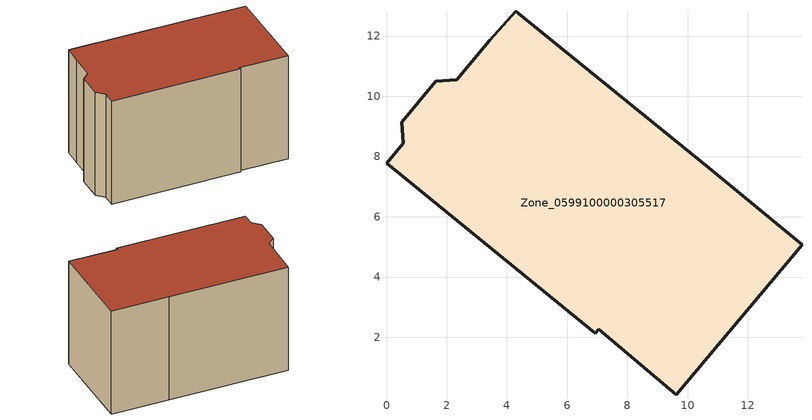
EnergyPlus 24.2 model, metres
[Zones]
Zone_0599100000305517
 floor ground (C_G): 0,7.78 0.56,8.45 0.5,9.14 1.63,10.49 2.34,10.55 3.43,11.86 4.29,12.83 10.7,7.62 13.79,5.07 9.62,0.09 7.04,2.27 6.93,2.13 z0
 wall outside (C_F): 13.79,5.07 10.7,7.62 4.29,12.83 3.43,11.86 2.34,10.55 1.63,10.49 0.5,9.14 0.56,8.45 0,7.78 6.93,2.13 7.04,2.27 9.62,0.09 13.79,5.07 z0:7.62
 roof outside (C_R): 9.62,0.09 13.79,5.07 10.7,7.62 4.29,12.83 3.43,11.86 2.34,10.55 1.63,10.49 0.5,9.14 0.56,8.45 0,7.78 6.93,2.13 7.04,2.27 z7.62
[BUILDING]
Pand.0599100000305517: North Axis=0; Terrain=City; Loads Convergence Tolerance Value=0.04; Temperature Convergence Tolerance Value=0.4; Solar Distribution=FullExterior; Maximum Number of Warmup Days=25; Minimum Number of Warmup Days=1
[Site:Location]
Rotterdam.The.Hague.AP_ZH_NLD Design_Conditions: Latitude=51.96; Longitude=4.45; Time Zone=1; Elevation=-4.5
[SITE:GROUNDTEMPERATURE:BUILDINGSURFACE]
18, 18, 18, 18, 18, 18, 18, 18, 18, 18, 18, 18
[MATERIAL] Thermal Absorptance=0.9; Solar Absorptance=0.7; Visible Absorptance=0.7
Name | Roughness | Thickness | Conductivity | Density | Specific Heat
G.TI.1946 | MediumSmooth | 0.15 | 1 | 540 | 1210
F.TI.1946 | Rough | 0.3 | 0.857143 | 1920 | 840
R.TI.1946 | MediumRough | 0.2 | 0.1 | 1500 | 1000
[CONSTRUCTION]
C_G: G.TI.1946
C_F: F.TI.1946
C_R: R.TI.1946
[ZONE]
Zone_0599100000305517: Type=1; Multiplier=1; Ceiling Height=Autocalculate; Volume=Autocalculate; Floor Area=autocalculate; Part of Total Floor Area=Yes
[ZONEINFILTRATION:DESIGNFLOWRATE]
Infil_Zone_0599100000305517: Zone or ZoneList or Space or SpaceList=Zone_0599100000305517; Schedule=AlwaysOn; Design Flow Rate Calculation Method=Flow/Area; Flow Rate per Floor Area=0.003; Constant Term Coefficient=1; Temperature Term Coefficient=0; Velocity Term Coefficient=0; Velocity Squared Term Coefficient=0
[HVACTEMPLATE:ZONE:IDEALLOADSAIRSYSTEM]
Zone_0599100000305517: Maximum Heating Supply Air Temperature=50; Minimum Cooling Supply Air Temperature=13; Maximum Heating Supply Air Humidity Ratio=0.0156; Minimum Cooling Supply Air Humidity Ratio=0.0077; Heating Limit=NoLimit; Cooling Limit=NoLimit; Dehumidification Control Type=ConstantSensibleHeatRatio; Cooling Sensible Heat Ratio=0.7; Dehumidification Setpoint=60; Humidification Control Type=None; Humidification Setpoint=30; Outdoor Air Method=None; Outdoor Air Flow Rate per Person=0.00944; Outdoor Air Flow Rate per Zone Floor Area=0; Outdoor Air Flow Rate per Zone=0; Demand Controlled Ventilation Type=None; Outdoor Air Economizer Type=NoEconomizer; Heat Recovery Type=None; Sensible Heat Recovery Effectiveness=0.7; Latent Heat Recovery Effectiveness=0.65
[ZONECONTROL:THERMOSTAT]
ThermostatControl_Zone_0599100000305517: Zone or ZoneList=Zone_0599100000305517; Control Type Schedule=DualSetpointControlType; Control 1=Thermostat_Zone_0599100000305517; Temperature Difference Between Cutout And Setpoint=0
[THERMOSTATSETPOINT:DUALSETPOINT]
Thermostat_Zone_0599100000305517: Heating Setpoint Temperature Schedule=HeatingSetpoint_Zone_0599100000305517; Cooling Setpoint Temperature Schedule=CoolingSetpoint_Zone_0599100000305517
[SCHEDULE:COMPACT]
HeatingSetpoint_Zone_0599100000305517: Through: 12/31, For: AllDays, Until: 24:00, 21
CoolingSetpoint_Zone_0599100000305517: Through: 12/31, For: AllDays, Until: 24:00, 24
DualSetpointControlType: Through: 12/31, For: AllDays, Until: 24:00, 4
AlwaysOn: Through: 12/31, For: AllDays, Until: 24:00, 1
